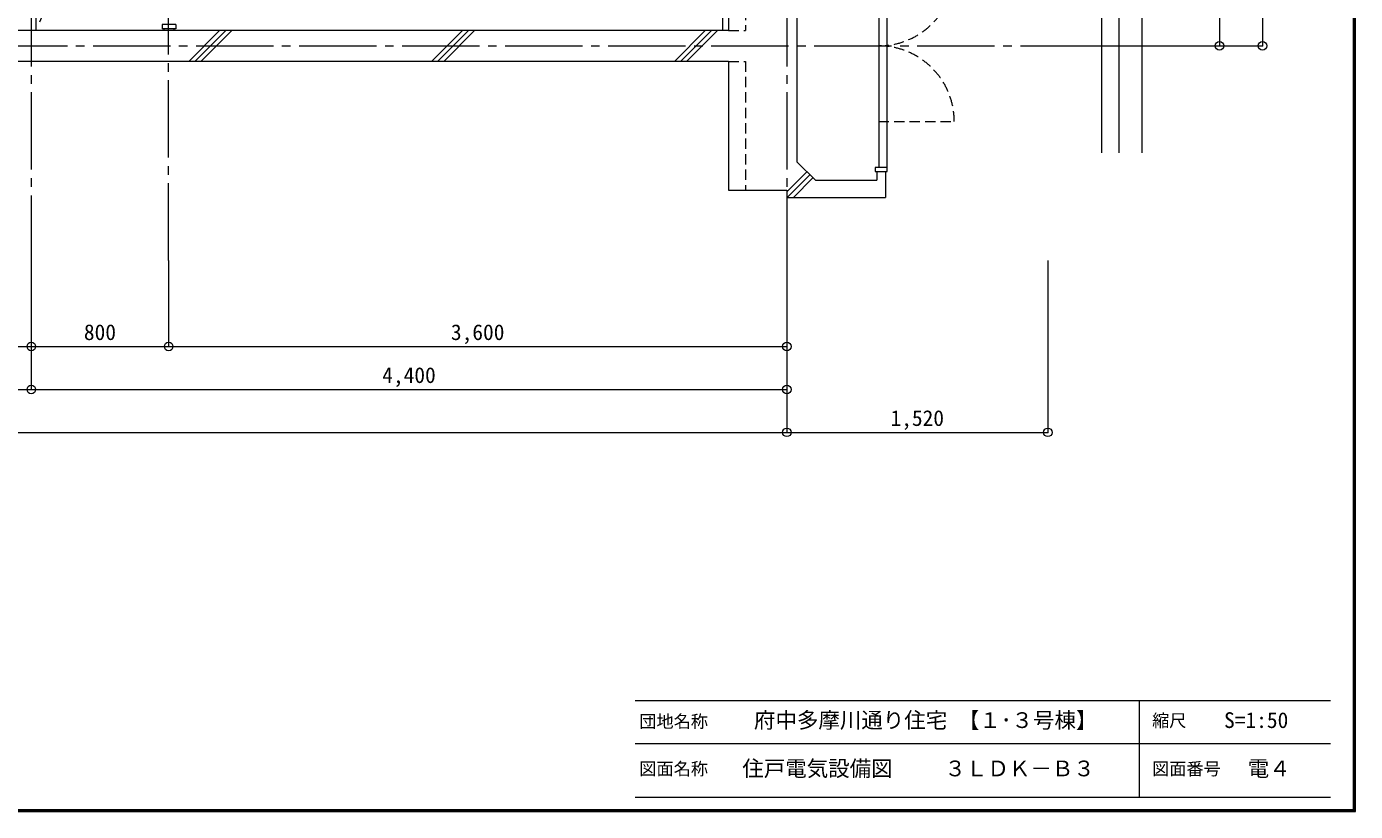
# Model space of a CAD drawing. Units: millimetres at full size, sheet at 1:50. Extents: x -9674 to 9699, y -6794 to 6791.
# Drawn here: x 1960 to 9699, y -6794 to -2225 of the extents above; entities that cross this region are included whole.
import ezdxf
from ezdxf.enums import TextEntityAlignment as Align

# ---------------------------------------------------------------- set-up
doc = ezdxf.new("R2010")
doc.units = ezdxf.units.MM
doc.header["$LTSCALE"] = 50
doc.header["$PDMODE"] = 32
doc.header["$PDSIZE"] = 50
for name, pattern in [('CHAIN1', [8, 5, -1, 1, -1]), ('CHAIN2', [12, 9, -1, 1, -1]), ('DASHED1', [1.8, 1.2, -0.6])]:
    doc.linetypes.add(name, pattern=pattern)
for name, color, linetype, lineweight in [('0-0_図面枠', 7, 'Continuous', 9), ('0-1_タイトル', 7, 'Continuous', 9), ('1-0_芯', 134, 'CHAIN2', 9), ('1-1_躯体', 134, 'Continuous', 9), ('1-2_間仕切', 134, 'Continuous', 9), ('1-3_建具', 134, 'Continuous', 9), ('1-6_ﾊﾞﾙｺﾆｰ・階段', 134, 'Continuous', 9), ('1-7_その他', 134, 'DASHED1', 9), ('1-8_ハッチ', 134, 'Continuous', 9), ('1-B_寸法', 134, 'Continuous', 9)]:
    doc.layers.add(name, color=color, linetype=linetype, lineweight=lineweight)
doc.styles.add('ＭＳ ゴシック', font='')
doc.styles.get('ＭＳ ゴシック').set_extended_font_data('MS Gothic')

msp = doc.modelspace()

# ---------------------------------------------------------------- linework, layer by layer
at = {"layer": '0-0_図面枠'}
for p, q in [((9688.35, -6783.35), (9688.35, 6780.85)), ((9690.11, -6785.11), (9690.11, 6782.61)), ((9691.87, -6786.88), (9691.87, 6784.38)), ((9693.64, 6786.14), (9693.64, -6788.64)), ((9695.4, -6790.4), (9695.4, 6787.9)), ((9697.16, -6792.16), (9697.16, 6789.66)), ((-9673.92, -6793.93), (9698.92, -6793.93)), ((-9672.16, -6792.16), (9697.16, -6792.16)), ((-9670.4, -6790.4), (9695.4, -6790.4)), ((9693.64, -6788.64), (-9668.64, -6788.64)), ((-9666.87, -6786.88), (9691.87, -6786.88)), ((-9665.11, -6785.11), (9690.11, -6785.11)), ((-9663.35, -6783.35), (9688.35, -6783.35))]:
    msp.add_line(p, q, dxfattribs=at)
msp.add_lwpolyline([(9698.92, -6793.93), (9698.92, 6791.43), (-9673.92, 6791.43)], dxfattribs=at)
at = {"layer": '0-1_タイトル'}
for p, q in [((5503.35, -6148.35), (9553.35, -6148.35)), ((8439.55, -6148.35), (8439.55, -6710.85)), ((5503.35, -6398.35), (9553.35, -6398.35)), ((5503.35, -6710.85), (9553.35, -6710.85))]:
    msp.add_line(p, q, dxfattribs=at)
at = {"layer": '1-0_芯'}
for p, q in [((1987.5, 4592.91), (1987.5, -3587.09)), ((6387.5, 4592.91), (6387.5, -3587.09)), ((2787.5, -3587.09), (2787.5, 132.91)), ((-8452.5, -2337.09), (8157.5, -2337.09))]:
    msp.add_line(p, q, dxfattribs=at)
at = {"layer": '1-1_躯体'}
for p, q in [((6047.5, -1497.09), (6047.5, -2247.09)), ((6447.5, -3013.02), (6447.5, -1661.15)), ((6047.5, -2247.09), (-6652.5, -2247.09)), ((6047.5, -2427.09), (-6652.5, -2427.09)), ((6047.5, -2427.09), (6047.5, -3177.09)), ((6447.5, -3013.02), (6553.57, -3119.09)), ((6912.5, -3069.09), (6912.5, -3119.09)), ((6912.5, -3069.09), (6962.5, -3069.09)), ((6962.5, -3069.09), (6962.5, -3219.09)), ((6553.57, -3119.09), (6912.5, -3119.09)), ((6047.5, -3177.09), (6387.5, -3177.09)), ((6387.5, -3177.09), (6387.5, -3219.09)), ((6387.5, -3219.09), (6962.5, -3219.09))]:
    msp.add_line(p, q, dxfattribs=at)
at = {"layer": '1-1_躯体', "linetype": 'DASHED1'}
for p in [(6147.5, -1497.09), (6047.5, -2247.09)]:
    msp.add_line(p, (6147.5, -2247.09), dxfattribs=at)
msp.add_lwpolyline([(6047.5, -2427.09), (6147.5, -2427.09), (6147.5, -3177.09)], dxfattribs=at)
at = {"layer": '1-2_間仕切'}
for p, q in [((2013.5, -497.09), (2013.5, -2247.09)), ((2761.5, -2247.09), (2761.5, -2237.09)), ((2817.5, -2237.09), (2817.5, -2247.09))]:
    msp.add_line(p, q, dxfattribs=at)
at = {"layer": '1-3_建具'}
for p, q in [((6922.5, -1630.09), (6922.5, -3044.09)), ((6972.5, -3044.09), (6972.5, -1630.09)), ((2830, -2237.09), (2750, -2237.09)), ((2830, -2212.09), (2830, -2237.09)), ((6902.5, -3044.09), (6902.5, -3069.09)), ((6972.5, -3044.09), (6902.5, -3044.09))]:
    msp.add_line(p, q, dxfattribs=at)
at = {"layer": '1-3_建具', "linetype": 'DASHED1'}
msp.add_line((6922.5, -2777.09), (7362.5, -2777.09), dxfattribs=at)
at = {"layer": '1-3_建具'}
for points in [[(2830, -2212.09), (2750, -2212.09), (2750, -2237.09)], [(6902.5, -3069.09), (6972.5, -3069.09), (6972.5, -3044.09)]]:
    msp.add_lwpolyline(points, dxfattribs=at)
at = {"layer": '1-3_建具', "linetype": 'DASHED1'}
for centre, start, end in [((6922.5, -1897.09), 270, 0), ((6922.5, -2777.09), 0, 90)]:
    msp.add_arc(centre, 440, start, end, dxfattribs=at)
at = {"layer": '1-6_ﾊﾞﾙｺﾆｰ・階段'}
for p, q in [((8322.5, -2959.72), (8322.5, -1214.02)), ((8457.5, -2959.72), (8457.5, -1172.09)), ((8222.5, -2959.72), (8222.5, -1245.08))]:
    msp.add_line(p, q, dxfattribs=at)
at = {"layer": '1-7_その他', "linetype": 'CHAIN1'}
msp.add_line((2761.5, -497.09), (2013.5, -2247.09), dxfattribs=at)
at = {"layer": '1-8_ハッチ'}
for p, q in [((6012.5, -1462.09), (6012.5, -2247.09)), ((2904.18, -2427.09), (3084.18, -2247.09)), ((2939.54, -2427.09), (3119.54, -2247.09)), ((2974.89, -2427.09), (3154.89, -2247.09)), ((4318.4, -2427.09), (4498.4, -2247.09)), ((4353.75, -2427.09), (4533.75, -2247.09)), ((4389.11, -2427.09), (4569.11, -2247.09)), ((5732.61, -2427.09), (5912.61, -2247.09)), ((5767.97, -2427.09), (5947.97, -2247.09)), ((5803.32, -2427.09), (5983.32, -2247.09)), ((6387.5, -3186.41), (6504.19, -3069.72)), ((6390.18, -3219.09), (6521.87, -3087.39)), ((6425.53, -3219.09), (6539.55, -3105.07))]:
    msp.add_line(p, q, dxfattribs=at)
at = {"layer": '1-B_寸法'}
for p, q in [((9157.5, 3842.91), (9157.5, -2337.09)), ((8907.5, 132.91), (8907.5, -2337.09)), ((8157.5, -2337.09), (9157.5, -2337.09)), ((1987.5, -3587.09), (1987.5, -4337.09)), ((2787.5, -3587.09), (2787.5, -4087.09)), ((6387.5, -3587.09), (6387.5, -4587.09)), ((7907.5, -3587.09), (7907.5, -4587.09)), ((87.5, -4087.09), (1987.5, -4087.09)), ((1987.5, -4087.09), (2787.5, -4087.09)), ((2787.5, -4087.09), (6387.5, -4087.09)), ((-2512.5, -4337.09), (1987.5, -4337.09)), ((1987.5, -4337.09), (6387.5, -4337.09)), ((-6712.5, -4587.09), (6387.5, -4587.09)), ((6387.5, -4587.09), (7907.5, -4587.09))]:
    msp.add_line(p, q, dxfattribs=at)
for p in [(8907.5, -2337.09), (9157.5, -2337.09), (1987.5, -4087.09), (2787.5, -4087.09), (6387.5, -4087.09), (1987.5, -4337.09), (6387.5, -4337.09), (6387.5, -4587.09), (7907.5, -4587.09)]:
    msp.add_point(p, dxfattribs=at)

# ---------------------------------------------------------------- texts
at = {"layer": '0-1_タイトル', "style": 'ＭＳ ゴシック'}
for s, height, p in [('団地名称', 73.31, (5528.35, -6328.57)), ('府中多摩川通り住宅 【１･３号棟】', 91.64, (6196.45, -6335.85)), ('縮尺', 73.31, (8514.55, -6323.35)), ('S=1:50', 91.64, (8933.95, -6335.85)), ('図面名称', 73.31, (5528.35, -6604.6)), ('住戸電気設備図', 91.64, (6128.35, -6617.1)), ('３ＬＤＫ－Ｂ３', 91.64, (7305.86, -6617.1)), ('図面番号', 73.31, (8514.55, -6604.6)), ('電４', 91.64, (9071.45, -6617.1))]:
    msp.add_text(s, height=height, dxfattribs=at).set_placement(p, align=Align.BOTTOM_LEFT)
at = {"layer": '1-B_寸法', "style": 'ＭＳ ゴシック'}
for s, p in [('800', (2293.75, -4077.09)), ('3,600', (4431.25, -4077.09)), ('4,400', (4031.25, -4327.09)), ('1,520', (6991.25, -4577.09))]:
    msp.add_text(s, height=91.64, dxfattribs=at).set_placement(p, align=Align.BOTTOM_LEFT)

doc.saveas('drawing.dxf')
